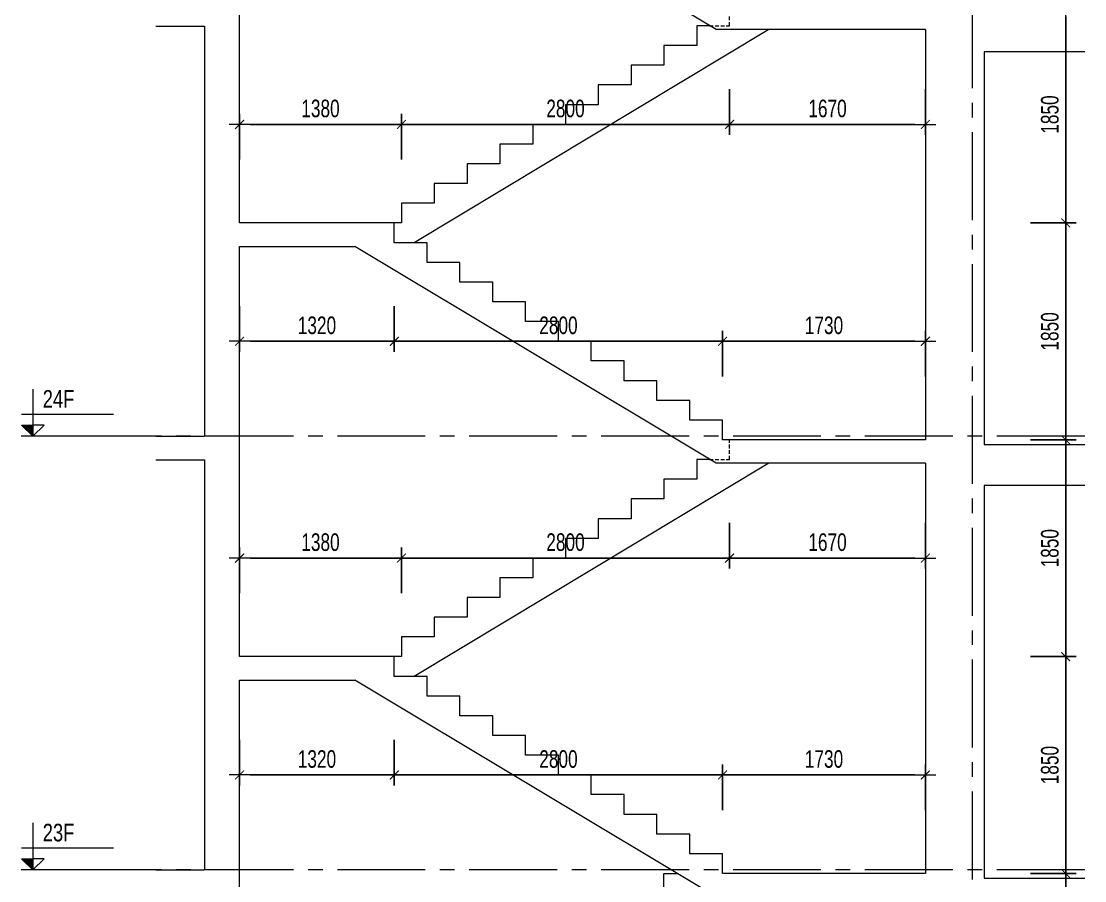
# Model space of a CAD drawing. Header units: millimetres. Extents: x -179076 to 254975, y -18667 to 296191.
# Drawn here: x 75570 to 84641, y 100686 to 108018 of the extents above; entities that cross this region are included whole.
import ezdxf

# ---------------------------------------------------------------- set-up
doc = ezdxf.new("R2010")
doc.units = ezdxf.units.MM
doc.linetypes.add('CENTER2', pattern=[1.125, 0.75, -0.125, 0.125, -0.125])
doc.linetypes.add('HIDDEN2', pattern=[4.7625, 3.175, -1.5875])
doc.layers.get('Defpoints').update_dxf_attribs({"color": 151, "lineweight": 9})
for name, color, linetype, lineweight in [('NDC_S_ANNO', 7, 'Continuous', 20), ('NDC_S_AXIS', 5, 'CENTER2', 13), ('NDC_S_CONTINUOUS', 3, 'Continuous', 20), ('NDC_S_DIM', 1, 'Continuous', 15), ('NDC_S_HIDDEN', 8, 'HIDDEN2', 13), ('NDC_S_SLAB', 2, 'Continuous', 20), ('NDC_S_TEXT SYMBOL', 7, 'Continuous', 20), ('NDC_S_VN TEXT', 7, 'Continuous', 20)]:
    doc.layers.add(name, color=color, linetype=linetype, lineweight=lineweight)
doc.styles.add('NDC_ANNO', font='', dxfattribs={"width": 0.8})
doc.styles.add('NDC_DIM', font='', dxfattribs={"width": 0.75})
doc.styles.get('NDC_ANNO').set_extended_font_data('Dotum')
doc.styles.get('NDC_DIM').set_extended_font_data('Dotum')
doc.dimstyles.new('NDC_dim_60', dxfattribs={"dimscale": 60, "dimtxt": 2.5, "dimasz": 1.5, "dimexe": 1.5, "dimexo": 2.5, "dimgap": 1, "dimtad": 1, "dimdec": 0, "dimzin": 0, "dimdsep": 46, "dimtxsty": 'NDC_DIM', "dimblk": 'DIMMARK', "dimcen": 0.09, "dimdle": 1.2, "dimclrd": 1, "dimclre": 1, "dimclrt": 3, "dimadec": 0, "dimazin": 0, "dimtfac": 1, "dimtdec": 0, "dimtix": 1, "dimtofl": 0, "dimtmove": 0, "dimatfit": 3, "dimfxl": 5, "dimfxlon": 1, "dimtolj": 1, "dimtzin": 0, "dimarcsym": 0})

# ---------------------------------------------------------------- blocks, each defined once
blk = doc.blocks.new('kata_block_CT')
at = {"layer": 'NDC_S_ANNO'}
blk.add_hatch(color=3, dxfattribs=at).paths.add_polyline_path([(0, 1.6), (-1.61, 1.6), (0, 0)])
at = {"layer": 'NDC_S_ANNO', "ltscale": 50}
h = blk.add_hatch(dxfattribs=at)
h.set_pattern_fill('ANSI31', color=256, scale=1.406, style=0)
h.paths.add_polyline_path([(0, 1.6), (0, 0), (1.61, 1.6)])
for p, q in [((-1.59, 3.14), (11.47, 3.14)), ((11.56, 0), (-1.64, 0))]:
    blk.add_line(p, q, dxfattribs=at)
for points in [[(0, 6.69), (0, 0)], [(0, 0), (-1.61, 1.6), (0, 1.6)], [(0, 0), (1.61, 1.6), (0, 1.6)]]:
    blk.add_lwpolyline(points, dxfattribs=at)
at = {"layer": 'NDC_S_ANNO', "color": 8, "ltscale": 50}
blk.add_lwpolyline([(0, 0), (-1.61, 1.6), (0, 1.6)], dxfattribs=at)
at = {"layer": 'NDC_S_TEXT SYMBOL', "color": 3, "style": 'NDC_ANNO', "width": 0.8}
blk.add_attdef('CT', (1.41, 4.07), '', height=2.5, dxfattribs=at)
blk = doc.blocks.new('DIMMARK')
at = {"layer": 'NDC_S_DIM', "color": 1}
blk.add_line((-1.5, 0), (1, 0), dxfattribs=at)
at = {"layer": 'NDC_S_DIM', "color": 2, "const_width": 0.1}
blk.add_lwpolyline([(-0.42, -0.42), (0.42, 0.42)], dxfattribs=at)
blk = doc.blocks.new('*D2904')
at = {"layer": 'Defpoints', "color": 0, "transparency": 16777216}
for p in [(77432.4, 102597.4), (78752.4, 102597.4), (78752.4, 101588.3)]:
    blk.add_point(p, dxfattribs=at)
at = {"layer": 'NDC_S_DIM', "color": 1, "lineweight": -2, "transparency": 16777216}
for p, q in [((77432.4, 101888.3), (77432.4, 101498.3)), ((78752.4, 101888.3), (78752.4, 101498.3)), ((77522.4, 101588.3), (78662.4, 101588.3))]:
    blk.add_line(p, q, dxfattribs=at)
at = {"layer": 'NDC_S_DIM', "color": 1, "lineweight": -2, "transparency": 16777216, "xscale": 90, "yscale": 90, "zscale": 90, "rotation": 180}
blk.add_blockref('DIMMARK', (77432.4, 101588.3), dxfattribs=at)
at = {"layer": 'NDC_S_DIM', "color": 1, "lineweight": -2, "transparency": 16777216, "xscale": 90, "yscale": 90, "zscale": 90}
blk.add_blockref('DIMMARK', (78752.4, 101588.3), dxfattribs=at)
at = {"layer": 'NDC_S_DIM', "color": 3, "transparency": 16777216, "insert": (78092.4, 101723.4), "char_height": 150, "attachment_point": 5, "style": 'NDC_DIM'}
blk.add_mtext('\\A1;1320', dxfattribs=at)
blk = doc.blocks.new('*D2905')
at = {"layer": 'Defpoints', "color": 0, "transparency": 16777216}
for p in [(78752.4, 102597.4), (81552.4, 101588.3), (81552.4, 100747.4)]:
    blk.add_point(p, dxfattribs=at)
at = {"layer": 'NDC_S_DIM', "color": 1, "lineweight": -2, "transparency": 16777216}
for p, q in [((78752.4, 101888.3), (78752.4, 101498.3)), ((81552.4, 101288.3), (81552.4, 101678.3)), ((78842.4, 101588.3), (81462.4, 101588.3))]:
    blk.add_line(p, q, dxfattribs=at)
at = {"layer": 'NDC_S_DIM', "color": 1, "lineweight": -2, "transparency": 16777216, "xscale": 90, "yscale": 90, "zscale": 90, "rotation": 180}
blk.add_blockref('DIMMARK', (78752.4, 101588.3), dxfattribs=at)
at = {"layer": 'NDC_S_DIM', "color": 1, "lineweight": -2, "transparency": 16777216, "xscale": 90, "yscale": 90, "zscale": 90}
blk.add_blockref('DIMMARK', (81552.4, 101588.3), dxfattribs=at)
at = {"layer": 'NDC_S_DIM', "color": 3, "transparency": 16777216, "insert": (80152.4, 101723.4), "char_height": 150, "attachment_point": 5, "style": 'NDC_DIM'}
blk.add_mtext('\\A1;2800', dxfattribs=at)
blk = doc.blocks.new('*D2906')
at = {"layer": 'Defpoints', "color": 0, "transparency": 16777216}
for p in [(83282.4, 101588.3), (81552.4, 100747.4), (83282.4, 100777.4)]:
    blk.add_point(p, dxfattribs=at)
at = {"layer": 'NDC_S_DIM', "color": 1, "lineweight": -2, "transparency": 16777216}
for p, q in [((81552.4, 101288.3), (81552.4, 101678.3)), ((83282.4, 101288.3), (83282.4, 101678.3)), ((81642.4, 101588.3), (83192.4, 101588.3))]:
    blk.add_line(p, q, dxfattribs=at)
at = {"layer": 'NDC_S_DIM', "color": 1, "lineweight": -2, "transparency": 16777216, "xscale": 90, "yscale": 90, "zscale": 90, "rotation": 180}
blk.add_blockref('DIMMARK', (81552.4, 101588.3), dxfattribs=at)
at = {"layer": 'NDC_S_DIM', "color": 1, "lineweight": -2, "transparency": 16777216, "xscale": 90, "yscale": 90, "zscale": 90}
blk.add_blockref('DIMMARK', (83282.4, 101588.3), dxfattribs=at)
at = {"layer": 'NDC_S_DIM', "color": 3, "transparency": 16777216, "insert": (82417.4, 101723.4), "char_height": 150, "attachment_point": 5, "style": 'NDC_DIM'}
blk.add_mtext('\\A1;1730', dxfattribs=at)
blk = doc.blocks.new('*D2907')
at = {"layer": 'Defpoints', "color": 0, "transparency": 16777216}
for p in [(78812.4, 103438.3), (77432.4, 102597.4), (78812.4, 102597.4)]:
    blk.add_point(p, dxfattribs=at)
at = {"layer": 'NDC_S_DIM', "color": 1, "lineweight": -2, "transparency": 16777216}
for p, q in [((77432.4, 103138.3), (77432.4, 103528.3)), ((78812.4, 103138.3), (78812.4, 103528.3)), ((77522.4, 103438.3), (78722.4, 103438.3))]:
    blk.add_line(p, q, dxfattribs=at)
at = {"layer": 'NDC_S_DIM', "color": 1, "lineweight": -2, "transparency": 16777216, "xscale": 90, "yscale": 90, "zscale": 90, "rotation": 180}
blk.add_blockref('DIMMARK', (77432.4, 103438.3), dxfattribs=at)
at = {"layer": 'NDC_S_DIM', "color": 1, "lineweight": -2, "transparency": 16777216, "xscale": 90, "yscale": 90, "zscale": 90}
blk.add_blockref('DIMMARK', (78812.4, 103438.3), dxfattribs=at)
at = {"layer": 'NDC_S_DIM', "color": 3, "transparency": 16777216, "insert": (78122.4, 103573.4), "char_height": 150, "attachment_point": 5, "style": 'NDC_DIM'}
blk.add_mtext('\\A1;1380', dxfattribs=at)
blk = doc.blocks.new('*D2952')
at = {"layer": 'Defpoints', "color": 0, "transparency": 16777216}
for p in [(81612.4, 104279.2), (81612.4, 103438.3), (78812.4, 102597.4)]:
    blk.add_point(p, dxfattribs=at)
at = {"layer": 'NDC_S_DIM', "color": 1, "lineweight": -2, "transparency": 16777216}
for p, q in [((81612.4, 103738.3), (81612.4, 103348.3)), ((78812.4, 103138.3), (78812.4, 103528.3)), ((78902.4, 103438.3), (81522.4, 103438.3))]:
    blk.add_line(p, q, dxfattribs=at)
at = {"layer": 'NDC_S_DIM', "color": 1, "lineweight": -2, "transparency": 16777216, "xscale": 90, "yscale": 90, "zscale": 90, "rotation": 180}
blk.add_blockref('DIMMARK', (78812.4, 103438.3), dxfattribs=at)
at = {"layer": 'NDC_S_DIM', "color": 1, "lineweight": -2, "transparency": 16777216, "xscale": 90, "yscale": 90, "zscale": 90}
blk.add_blockref('DIMMARK', (81612.4, 103438.3), dxfattribs=at)
at = {"layer": 'NDC_S_DIM', "color": 3, "transparency": 16777216, "insert": (80212.4, 103573.4), "char_height": 150, "attachment_point": 5, "style": 'NDC_DIM'}
blk.add_mtext('\\A1;2800', dxfattribs=at)
blk = doc.blocks.new('*D2953')
at = {"layer": 'Defpoints', "color": 0, "transparency": 16777216}
for p in [(81612.4, 104279.2), (83282.4, 104247.4), (83282.4, 103438.3)]:
    blk.add_point(p, dxfattribs=at)
at = {"layer": 'NDC_S_DIM', "color": 1, "lineweight": -2, "transparency": 16777216}
for p, q in [((81612.4, 103738.3), (81612.4, 103348.3)), ((83282.4, 103738.3), (83282.4, 103348.3)), ((81702.4, 103438.3), (83192.4, 103438.3))]:
    blk.add_line(p, q, dxfattribs=at)
at = {"layer": 'NDC_S_DIM', "color": 1, "lineweight": -2, "transparency": 16777216, "xscale": 90, "yscale": 90, "zscale": 90, "rotation": 180}
blk.add_blockref('DIMMARK', (81612.4, 103438.3), dxfattribs=at)
at = {"layer": 'NDC_S_DIM', "color": 1, "lineweight": -2, "transparency": 16777216, "xscale": 90, "yscale": 90, "zscale": 90}
blk.add_blockref('DIMMARK', (83282.4, 103438.3), dxfattribs=at)
at = {"layer": 'NDC_S_DIM', "color": 3, "transparency": 16777216, "insert": (82447.4, 103573.4), "char_height": 150, "attachment_point": 5, "style": 'NDC_DIM'}
blk.add_mtext('\\A1;1670', dxfattribs=at)
blk = doc.blocks.new('*D2954')
at = {"layer": 'Defpoints', "color": 0, "transparency": 16777216}
for p in [(77432.4, 106297.4), (78752.4, 106297.4), (78752.4, 105288.3)]:
    blk.add_point(p, dxfattribs=at)
at = {"layer": 'NDC_S_DIM', "color": 1, "lineweight": -2, "transparency": 16777216}
for p, q in [((77432.4, 105588.3), (77432.4, 105198.3)), ((78752.4, 105588.3), (78752.4, 105198.3)), ((77522.4, 105288.3), (78662.4, 105288.3))]:
    blk.add_line(p, q, dxfattribs=at)
at = {"layer": 'NDC_S_DIM', "color": 1, "lineweight": -2, "transparency": 16777216, "xscale": 90, "yscale": 90, "zscale": 90, "rotation": 180}
blk.add_blockref('DIMMARK', (77432.4, 105288.3), dxfattribs=at)
at = {"layer": 'NDC_S_DIM', "color": 1, "lineweight": -2, "transparency": 16777216, "xscale": 90, "yscale": 90, "zscale": 90}
blk.add_blockref('DIMMARK', (78752.4, 105288.3), dxfattribs=at)
at = {"layer": 'NDC_S_DIM', "color": 3, "transparency": 16777216, "insert": (78092.4, 105423.4), "char_height": 150, "attachment_point": 5, "style": 'NDC_DIM'}
blk.add_mtext('\\A1;1320', dxfattribs=at)
blk = doc.blocks.new('*D2955')
at = {"layer": 'Defpoints', "color": 0, "transparency": 16777216}
for p in [(78752.4, 106297.4), (81552.4, 105288.3), (81552.4, 104447.4)]:
    blk.add_point(p, dxfattribs=at)
at = {"layer": 'NDC_S_DIM', "color": 1, "lineweight": -2, "transparency": 16777216}
for p, q in [((78752.4, 105588.3), (78752.4, 105198.3)), ((81552.4, 104988.3), (81552.4, 105378.3)), ((78842.4, 105288.3), (81462.4, 105288.3))]:
    blk.add_line(p, q, dxfattribs=at)
at = {"layer": 'NDC_S_DIM', "color": 1, "lineweight": -2, "transparency": 16777216, "xscale": 90, "yscale": 90, "zscale": 90, "rotation": 180}
blk.add_blockref('DIMMARK', (78752.4, 105288.3), dxfattribs=at)
at = {"layer": 'NDC_S_DIM', "color": 1, "lineweight": -2, "transparency": 16777216, "xscale": 90, "yscale": 90, "zscale": 90}
blk.add_blockref('DIMMARK', (81552.4, 105288.3), dxfattribs=at)
at = {"layer": 'NDC_S_DIM', "color": 3, "transparency": 16777216, "insert": (80152.4, 105423.4), "char_height": 150, "attachment_point": 5, "style": 'NDC_DIM'}
blk.add_mtext('\\A1;2800', dxfattribs=at)
blk = doc.blocks.new('*D2956')
at = {"layer": 'Defpoints', "color": 0, "transparency": 16777216}
for p in [(83282.4, 105288.3), (81552.4, 104447.4), (83282.4, 104447.4)]:
    blk.add_point(p, dxfattribs=at)
at = {"layer": 'NDC_S_DIM', "color": 1, "lineweight": -2, "transparency": 16777216}
for p, q in [((81552.4, 104988.3), (81552.4, 105378.3)), ((83282.4, 104988.3), (83282.4, 105378.3)), ((81642.4, 105288.3), (83192.4, 105288.3))]:
    blk.add_line(p, q, dxfattribs=at)
at = {"layer": 'NDC_S_DIM', "color": 1, "lineweight": -2, "transparency": 16777216, "xscale": 90, "yscale": 90, "zscale": 90, "rotation": 180}
blk.add_blockref('DIMMARK', (81552.4, 105288.3), dxfattribs=at)
at = {"layer": 'NDC_S_DIM', "color": 1, "lineweight": -2, "transparency": 16777216, "xscale": 90, "yscale": 90, "zscale": 90}
blk.add_blockref('DIMMARK', (83282.4, 105288.3), dxfattribs=at)
at = {"layer": 'NDC_S_DIM', "color": 3, "transparency": 16777216, "insert": (82417.4, 105423.4), "char_height": 150, "attachment_point": 5, "style": 'NDC_DIM'}
blk.add_mtext('\\A1;1730', dxfattribs=at)
blk = doc.blocks.new('*D2957')
at = {"layer": 'Defpoints', "color": 0, "transparency": 16777216}
for p in [(78812.4, 107138.3), (77432.4, 106297.4), (78812.4, 106297.4)]:
    blk.add_point(p, dxfattribs=at)
at = {"layer": 'NDC_S_DIM', "color": 1, "lineweight": -2, "transparency": 16777216}
for p, q in [((77432.4, 106838.3), (77432.4, 107228.3)), ((78812.4, 106838.3), (78812.4, 107228.3)), ((77522.4, 107138.3), (78722.4, 107138.3))]:
    blk.add_line(p, q, dxfattribs=at)
at = {"layer": 'NDC_S_DIM', "color": 1, "lineweight": -2, "transparency": 16777216, "xscale": 90, "yscale": 90, "zscale": 90, "rotation": 180}
blk.add_blockref('DIMMARK', (77432.4, 107138.3), dxfattribs=at)
at = {"layer": 'NDC_S_DIM', "color": 1, "lineweight": -2, "transparency": 16777216, "xscale": 90, "yscale": 90, "zscale": 90}
blk.add_blockref('DIMMARK', (78812.4, 107138.3), dxfattribs=at)
at = {"layer": 'NDC_S_DIM', "color": 3, "transparency": 16777216, "insert": (78122.4, 107273.4), "char_height": 150, "attachment_point": 5, "style": 'NDC_DIM'}
blk.add_mtext('\\A1;1380', dxfattribs=at)
blk = doc.blocks.new('*D2958')
at = {"layer": 'Defpoints', "color": 0, "transparency": 16777216}
for p in [(81612.4, 107979.2), (81612.4, 107138.3), (78812.4, 106297.4)]:
    blk.add_point(p, dxfattribs=at)
at = {"layer": 'NDC_S_DIM', "color": 1, "lineweight": -2, "transparency": 16777216}
for p, q in [((81612.4, 107438.3), (81612.4, 107048.3)), ((78812.4, 106838.3), (78812.4, 107228.3)), ((78902.4, 107138.3), (81522.4, 107138.3))]:
    blk.add_line(p, q, dxfattribs=at)
at = {"layer": 'NDC_S_DIM', "color": 1, "lineweight": -2, "transparency": 16777216, "xscale": 90, "yscale": 90, "zscale": 90, "rotation": 180}
blk.add_blockref('DIMMARK', (78812.4, 107138.3), dxfattribs=at)
at = {"layer": 'NDC_S_DIM', "color": 1, "lineweight": -2, "transparency": 16777216, "xscale": 90, "yscale": 90, "zscale": 90}
blk.add_blockref('DIMMARK', (81612.4, 107138.3), dxfattribs=at)
at = {"layer": 'NDC_S_DIM', "color": 3, "transparency": 16777216, "insert": (80212.4, 107273.4), "char_height": 150, "attachment_point": 5, "style": 'NDC_DIM'}
blk.add_mtext('\\A1;2800', dxfattribs=at)
blk = doc.blocks.new('*D2959')
at = {"layer": 'Defpoints', "color": 0, "transparency": 16777216}
for p in [(81612.4, 107979.2), (83282.4, 107938.1), (83282.4, 107138.3)]:
    blk.add_point(p, dxfattribs=at)
at = {"layer": 'NDC_S_DIM', "color": 1, "lineweight": -2, "transparency": 16777216}
for p, q in [((81612.4, 107438.3), (81612.4, 107048.3)), ((83282.4, 107438.3), (83282.4, 107048.3)), ((81702.4, 107138.3), (83192.4, 107138.3))]:
    blk.add_line(p, q, dxfattribs=at)
at = {"layer": 'NDC_S_DIM', "color": 1, "lineweight": -2, "transparency": 16777216, "xscale": 90, "yscale": 90, "zscale": 90, "rotation": 180}
blk.add_blockref('DIMMARK', (81612.4, 107138.3), dxfattribs=at)
at = {"layer": 'NDC_S_DIM', "color": 1, "lineweight": -2, "transparency": 16777216, "xscale": 90, "yscale": 90, "zscale": 90}
blk.add_blockref('DIMMARK', (83282.4, 107138.3), dxfattribs=at)
at = {"layer": 'NDC_S_DIM', "color": 3, "transparency": 16777216, "insert": (82447.4, 107273.4), "char_height": 150, "attachment_point": 5, "style": 'NDC_DIM'}
blk.add_mtext('\\A1;1670', dxfattribs=at)
blk = doc.blocks.new('*D3097')
at = {"layer": 'Defpoints', "color": 0, "transparency": 16777216}
for p in [(81552.4, 100747.4), (84479.4, 100747.4), (78812.4, 99247.4)]:
    blk.add_point(p, dxfattribs=at)
at = {"layer": 'NDC_S_DIM', "color": 1, "lineweight": -2, "transparency": 16777216}
for p, q in [((84179.4, 100747.4), (84569.4, 100747.4)), ((84479.4, 99337.4), (84479.4, 100657.4)), ((84179.4, 99247.4), (84569.4, 99247.4))]:
    blk.add_line(p, q, dxfattribs=at)
at = {"layer": 'NDC_S_DIM', "color": 1, "lineweight": -2, "transparency": 16777216, "xscale": 90, "yscale": 90, "zscale": 90}
for p, rotation in [((84479.4, 100747.4), 90), ((84479.4, 99247.4), 270)]:
    blk.add_blockref('DIMMARK', p, dxfattribs=dict(at, rotation=rotation))
at = {"layer": 'NDC_S_DIM', "color": 3, "transparency": 16777216, "insert": (84344.3, 99997.4), "char_height": 150, "attachment_point": 5, "rotation": 90, "style": 'NDC_DIM'}
blk.add_mtext('\\A1;1500', dxfattribs=at)
blk = doc.blocks.new('*D3098')
at = {"layer": 'Defpoints', "color": 0, "transparency": 16777216}
for p in [(78812.4, 102597.4), (84479.4, 102597.4), (81552.4, 100747.4)]:
    blk.add_point(p, dxfattribs=at)
at = {"layer": 'NDC_S_DIM', "color": 1, "lineweight": -2, "transparency": 16777216}
for p, q in [((84179.4, 102597.4), (84569.4, 102597.4)), ((84479.4, 100837.4), (84479.4, 102507.4)), ((84179.4, 100747.4), (84569.4, 100747.4))]:
    blk.add_line(p, q, dxfattribs=at)
at = {"layer": 'NDC_S_DIM', "color": 1, "lineweight": -2, "transparency": 16777216, "xscale": 90, "yscale": 90, "zscale": 90}
for p, rotation in [((84479.4, 102597.4), 90), ((84479.4, 100747.4), 270)]:
    blk.add_blockref('DIMMARK', p, dxfattribs=dict(at, rotation=rotation))
at = {"layer": 'NDC_S_DIM', "color": 3, "transparency": 16777216, "insert": (84344.3, 101672.4), "char_height": 150, "attachment_point": 5, "rotation": 90, "style": 'NDC_DIM'}
blk.add_mtext('\\A1;1850', dxfattribs=at)
blk = doc.blocks.new('*D3099')
at = {"layer": 'Defpoints', "color": 0, "transparency": 16777216}
for p in [(81552.4, 104447.4), (84479.4, 104447.4), (78812.4, 102597.4)]:
    blk.add_point(p, dxfattribs=at)
at = {"layer": 'NDC_S_DIM', "color": 1, "lineweight": -2, "transparency": 16777216}
for p, q in [((84179.4, 104447.4), (84569.4, 104447.4)), ((84479.4, 102687.4), (84479.4, 104357.4)), ((84179.4, 102597.4), (84569.4, 102597.4))]:
    blk.add_line(p, q, dxfattribs=at)
at = {"layer": 'NDC_S_DIM', "color": 1, "lineweight": -2, "transparency": 16777216, "xscale": 90, "yscale": 90, "zscale": 90}
for p, rotation in [((84479.4, 104447.4), 90), ((84479.4, 102597.4), 270)]:
    blk.add_blockref('DIMMARK', p, dxfattribs=dict(at, rotation=rotation))
at = {"layer": 'NDC_S_DIM', "color": 3, "transparency": 16777216, "insert": (84344.3, 103522.4), "char_height": 150, "attachment_point": 5, "rotation": 90, "style": 'NDC_DIM'}
blk.add_mtext('\\A1;1850', dxfattribs=at)
blk = doc.blocks.new('*D3100')
at = {"layer": 'Defpoints', "color": 0, "transparency": 16777216}
for p in [(78812.4, 106297.4), (84479.4, 106297.4), (81552.4, 104447.4)]:
    blk.add_point(p, dxfattribs=at)
at = {"layer": 'NDC_S_DIM', "color": 1, "lineweight": -2, "transparency": 16777216}
for p, q in [((84179.4, 106297.4), (84569.4, 106297.4)), ((84479.4, 104537.4), (84479.4, 106207.4)), ((84179.4, 104447.4), (84569.4, 104447.4))]:
    blk.add_line(p, q, dxfattribs=at)
at = {"layer": 'NDC_S_DIM', "color": 1, "lineweight": -2, "transparency": 16777216, "xscale": 90, "yscale": 90, "zscale": 90}
for p, rotation in [((84479.4, 106297.4), 90), ((84479.4, 104447.4), 270)]:
    blk.add_blockref('DIMMARK', p, dxfattribs=dict(at, rotation=rotation))
at = {"layer": 'NDC_S_DIM', "color": 3, "transparency": 16777216, "insert": (84344.3, 105372.4), "char_height": 150, "attachment_point": 5, "rotation": 90, "style": 'NDC_DIM'}
blk.add_mtext('\\A1;1850', dxfattribs=at)
blk = doc.blocks.new('*D3101')
at = {"layer": 'Defpoints', "color": 0, "transparency": 16777216}
for p in [(81552.4, 108147.4), (84479.4, 108147.4), (78812.4, 106297.4)]:
    blk.add_point(p, dxfattribs=at)
at = {"layer": 'NDC_S_DIM', "color": 1, "lineweight": -2, "transparency": 16777216}
for p, q in [((84179.4, 108147.4), (84569.4, 108147.4)), ((84479.4, 106387.4), (84479.4, 108057.4)), ((84179.4, 106297.4), (84569.4, 106297.4))]:
    blk.add_line(p, q, dxfattribs=at)
at = {"layer": 'NDC_S_DIM', "color": 1, "lineweight": -2, "transparency": 16777216, "xscale": 90, "yscale": 90, "zscale": 90}
for p, rotation in [((84479.4, 108147.4), 90), ((84479.4, 106297.4), 270)]:
    blk.add_blockref('DIMMARK', p, dxfattribs=dict(at, rotation=rotation))
at = {"layer": 'NDC_S_DIM', "color": 3, "transparency": 16777216, "insert": (84344.3, 107222.4), "char_height": 150, "attachment_point": 5, "rotation": 90, "style": 'NDC_DIM'}
blk.add_mtext('\\A1;1850', dxfattribs=at)

msp = doc.modelspace()

# ---------------------------------------------------------------- linework, layer by layer
at = {"layer": 'NDC_S_AXIS', "ltscale": 1000}
for p, q in [((83682.4, 112697), (83682.4, 92905.4)), ((84641.4, 104477.4), (75574.2, 104477.4)), ((84641.4, 100777.4), (75574.2, 100777.4))]:
    msp.add_line(p, q, dxfattribs=at)
at = {"layer": 'NDC_S_CONTINUOUS'}
for p, q in [((81947.8, 107947.4), (78920.8, 106129.2)), ((81947.8, 104247.4), (78920.8, 102429.2))]:
    msp.add_line(p, q, dxfattribs=at)
for points in [[(81443.9, 107979.2), (81332.4, 107979.2), (81332.4, 107811.1), (81052.4, 107811.1), (81052.4, 107642.9), (80772.4, 107642.9), (80772.4, 107474.7), (80492.4, 107474.7), (80492.4, 107306.5), (80212.4, 107306.5), (80212.4, 107138.3), (79932.4, 107138.3), (79932.4, 106970.1), (79652.4, 106970.1), (79652.4, 106802), (79372.4, 106802), (79372.4, 106633.8), (79092.4, 106633.8), (79092.4, 106465.6), (78812.4, 106465.6), (78812.4, 106297.4), (78752.4, 106297.4)], [(81443.9, 104279.2), (81332.4, 104279.2), (81332.4, 104111.1), (81052.4, 104111.1), (81052.4, 103942.9), (80772.4, 103942.9), (80772.4, 103774.7), (80492.4, 103774.7), (80492.4, 103606.5), (80212.4, 103606.5), (80212.4, 103438.3), (79932.4, 103438.3), (79932.4, 103270.1), (79652.4, 103270.1), (79652.4, 103102), (79372.4, 103102), (79372.4, 102933.8), (79092.4, 102933.8), (79092.4, 102765.6), (78812.4, 102765.6), (78812.4, 102597.4), (78752.4, 102597.4)], [(78752.4, 99247.4), (78812.4, 99247.4), (78812.4, 99414.1), (79092.4, 99414.1), (79092.4, 99580.7), (79372.4, 99580.7), (79372.4, 99747.4), (79652.4, 99747.4), (79652.4, 99914.1), (79932.4, 99914.1), (79932.4, 100080.7), (80212.4, 100080.7), (80212.4, 100247.4), (80492.4, 100247.4), (80492.4, 100414.1), (80772.4, 100414.1), (80772.4, 100580.7), (81052.4, 100580.7), (81052.4, 100747.4), (81163.9, 100747.4)]]:
    msp.add_lwpolyline(points, dxfattribs=at)
at = {"layer": 'NDC_S_HIDDEN', "ltscale": 10}
for points in [[(81441.3, 107979.2), (81612.4, 107979.2), (81612.4, 108142.9)], [(81441.3, 104279.2), (81612.4, 104279.2), (81612.4, 104442.9)]]:
    msp.add_lwpolyline(points, dxfattribs=at)
at = {"layer": 'NDC_S_SLAB'}
for p, q in [((81496.9, 107947.4), (78416.9, 109797.4)), ((77432.4, 106297.4), (77432.4, 108177.4)), ((76719.2, 107977.4), (77132.4, 107977.4)), ((77132.4, 107977.4), (77132.4, 104477.4)), ((83282.4, 107947.4), (81496.9, 107947.4)), ((81496.9, 104247.4), (78416.9, 106097.4)), ((76719.2, 104477.4), (77132.4, 104477.4)), ((77432.4, 102597.4), (77432.4, 104477.4)), ((76719.2, 104277.4), (77132.4, 104277.4)), ((77132.4, 104277.4), (77132.4, 100777.4)), ((83282.4, 104247.4), (81496.9, 104247.4)), ((81496.9, 100547.4), (78416.9, 102397.4)), ((76719.2, 100777.4), (77132.4, 100777.4))]:
    msp.add_line(p, q, dxfattribs=at)
for points in [[(83282.4, 107947.4), (83282.4, 104447.4)], [(84641.4, 107757.4), (83782.4, 107757.4), (83782.4, 104407.4), (84641.4, 104407.4)], [(83282.4, 104447.4), (81552.4, 104447.4), (81552.4, 104615.6), (81272.4, 104615.6), (81272.4, 104783.8), (80992.4, 104783.8), (80992.4, 104952), (80712.4, 104952), (80712.4, 105120.1), (80432.4, 105120.1), (80432.4, 105288.3), (80152.4, 105288.3), (80152.4, 105456.5), (79872.4, 105456.5), (79872.4, 105624.7), (79592.4, 105624.7), (79592.4, 105792.9), (79312.4, 105792.9), (79312.4, 105961.1), (79032.4, 105961.1), (79032.4, 106129.2), (78752.4, 106129.2), (78752.4, 106297.4), (77432.4, 106297.4)], [(77432.4, 106097.4), (78416.9, 106097.4)], [(77432.4, 104477.4), (77432.4, 106097.4)], [(83282.4, 104247.4), (83282.4, 100747.4)], [(84641.4, 104057.4), (83782.4, 104057.4), (83782.4, 100707.4), (84641.4, 100707.4)], [(83282.4, 100747.4), (81552.4, 100747.4), (81552.4, 100915.6), (81272.4, 100915.6), (81272.4, 101083.8), (80992.4, 101083.8), (80992.4, 101252), (80712.4, 101252), (80712.4, 101420.1), (80432.4, 101420.1), (80432.4, 101588.3), (80152.4, 101588.3), (80152.4, 101756.5), (79872.4, 101756.5), (79872.4, 101924.7), (79592.4, 101924.7), (79592.4, 102092.9), (79312.4, 102092.9), (79312.4, 102261.1), (79032.4, 102261.1), (79032.4, 102429.2), (78752.4, 102429.2), (78752.4, 102597.4), (77432.4, 102597.4)], [(77432.4, 102397.4), (78416.9, 102397.4)], [(77432.4, 100777.4), (77432.4, 102397.4)], [(77432.4, 99247.4), (77432.4, 100847.4)]]:
    msp.add_lwpolyline(points, dxfattribs=at)

# ---------------------------------------------------------------- block references
at = {"layer": 'NDC_S_VN TEXT', "xscale": 60, "yscale": 60, "zscale": 60}
for p, values in [((75668.6, 104477.4), {'CT': '24F'}), ((75668.6, 100777.4), {'CT': '23F'})]:
    msp.add_blockref('kata_block_CT', p, dxfattribs=at).add_auto_attribs(values)

# ---------------------------------------------------------------- dimensions: what is measured, and where the dimension line sits
at = {"layer": 'NDC_S_DIM'}
for base, p1, p2, picture, middle in [((84479.4, 108147.4), (78812.4, 106297.4), (81552.4, 108147.4), '*D3101', (84344.3, 107222.4)), ((84479.4, 106297.4), (81552.4, 104447.4), (78812.4, 106297.4), '*D3100', (84344.3, 105372.4)), ((84479.4, 104447.4), (78812.4, 102597.4), (81552.4, 104447.4), '*D3099', (84344.3, 103522.4)), ((84479.4, 102597.4), (81552.4, 100747.4), (78812.4, 102597.4), '*D3098', (84344.3, 101672.4)), ((84479.4, 100747.4), (78812.4, 99247.4), (81552.4, 100747.4), '*D3097', (84344.3, 99997.4))]:
    dim = msp.add_linear_dim(base=base, p1=p1, p2=p2, angle=90, dimstyle='NDC_dim_60', override={"dimtmove": 1}, dxfattribs=at)
    dim.commit()
    dim.dimension.update_dxf_attribs({"geometry": picture, "text_midpoint": middle})
for base, p1, p2, picture, middle in [((81612.4, 107138.3), (78812.4, 106297.4), (81612.4, 107979.2), '*D2958', (80212.4, 107273.4)), ((83282.4, 107138.3), (81612.4, 107979.2), (83282.4, 107938.1), '*D2959', (82447.4, 107273.4)), ((81552.4, 105288.3), (78752.4, 106297.4), (81552.4, 104447.4), '*D2955', (80152.4, 105423.4)), ((83282.4, 105288.3), (81552.4, 104447.4), (83282.4, 104447.4), '*D2956', (82417.4, 105423.4)), ((81612.4, 103438.3), (78812.4, 102597.4), (81612.4, 104279.2), '*D2952', (80212.4, 103573.4)), ((83282.4, 103438.3), (81612.4, 104279.2), (83282.4, 104247.4), '*D2953', (82447.4, 103573.4)), ((81552.4, 101588.3), (78752.4, 102597.4), (81552.4, 100747.4), '*D2905', (80152.4, 101723.4)), ((83282.4, 101588.3), (81552.4, 100747.4), (83282.4, 100777.4), '*D2906', (82417.4, 101723.4))]:
    dim = msp.add_linear_dim(base=base, p1=p1, p2=p2, dimstyle='NDC_dim_60', override={"dimtmove": 1}, dxfattribs=at)
    dim.commit()
    dim.dimension.update_dxf_attribs({"geometry": picture, "text_midpoint": middle})
for base, p1, p2, picture, middle in [((78812.4, 107138.3), (77432.4, 106297.4), (78812.4, 106297.4), '*D2957', (78122.4, 107273.4)), ((78752.4, 105288.3), (77432.4, 106297.4), (78752.4, 106297.4), '*D2954', (78092.4, 105423.4)), ((78812.4, 103438.3), (77432.4, 102597.4), (78812.4, 102597.4), '*D2907', (78122.4, 103573.4)), ((78752.4, 101588.3), (77432.4, 102597.4), (78752.4, 102597.4), '*D2904', (78092.4, 101723.4))]:
    dim = msp.add_linear_dim(base=base, p1=p1, p2=p2, dimstyle='NDC_dim_60', dxfattribs=at)
    dim.commit()
    dim.dimension.update_dxf_attribs({"geometry": picture, "text_midpoint": middle})

doc.saveas('drawing.dxf')
